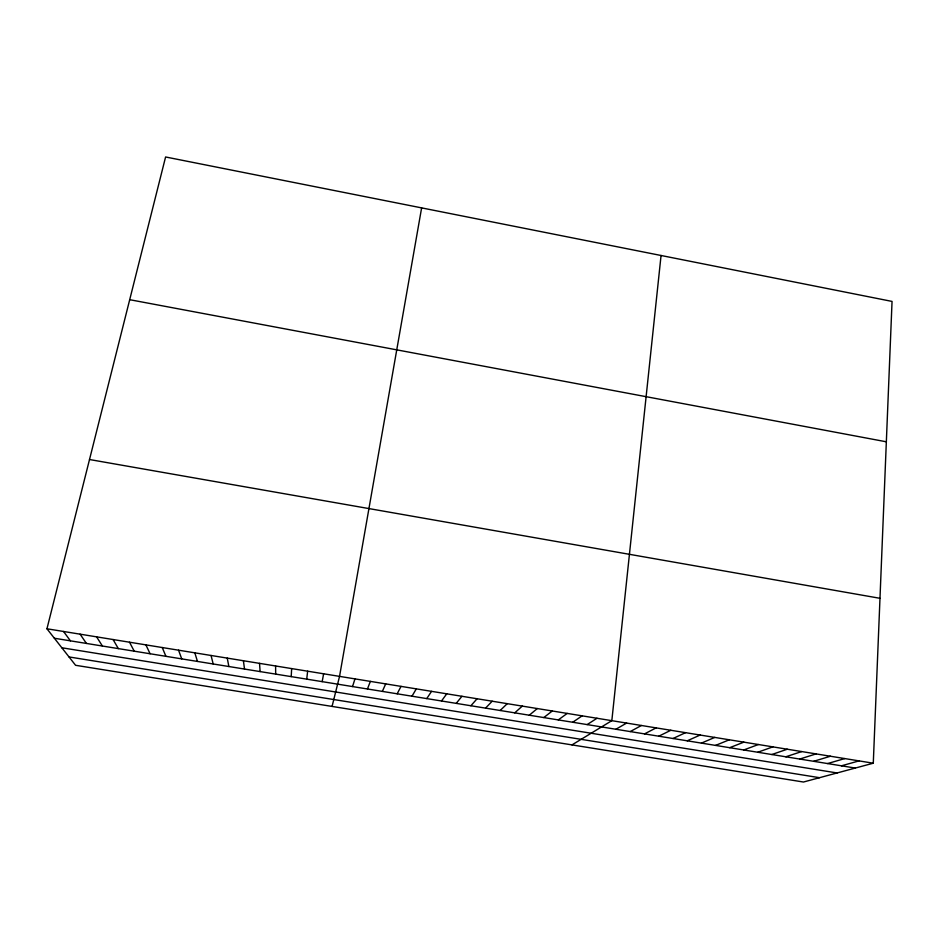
<?xml version="1.0" encoding="UTF-8"?>
<svg xmlns="http://www.w3.org/2000/svg" width="939" height="939" viewBox="0 0 939 939"><rect width="100%" height="100%" fill="white"/><g stroke="black" fill="none" stroke-linecap="round" stroke-linejoin="round"><path stroke-width="1.41" d="M873.282 763.207L892.05 301.419L165.593 156.977L46.95 628.778L75.578 665.293L803.467 782.023L873.282 763.207L46.95 628.778M291.219 676.62L291.642 668.591M661.056 255.49L611.829 720.671L571.98 744.897M306.713 679.143L307.652 671.185M421.623 207.883L339.542 676.373L332.066 706.421M322.183 681.644L323.615 673.791M352.548 686.562L354.965 678.885M367.454 688.98L370.353 681.385M382.337 691.397L385.706 683.885M397.174 693.804L401.023 686.374M411.986 696.198L416.306 688.862M426.764 698.593L431.553 691.35M441.506 700.987L446.764 693.815M456.213 703.37L461.941 696.292M470.885 705.752L477.082 698.757M485.533 708.123L492.189 701.21M500.147 710.494L507.26 703.663M514.725 712.854L522.307 706.105M529.279 715.213L537.308 708.546M543.798 717.56L552.285 710.987M558.282 719.908L567.215 713.417M572.731 722.255L582.121 715.847M587.157 724.591L596.993 718.265M615.902 729.251L626.63 723.077M630.233 731.575L641.407 725.483M644.53 733.887L656.138 727.878M658.791 736.199L670.845 730.272M673.028 738.512L685.517 732.666M687.231 740.812L700.154 735.037M701.41 743.113L714.755 737.42M715.553 745.402L729.333 739.791M729.662 747.69L743.876 742.15M743.747 749.968L758.383 744.521M757.796 752.245L772.856 746.869M771.811 754.522L787.293 749.216M785.802 756.787L801.706 751.564M799.758 759.052L816.085 753.9M813.69 761.306L830.428 756.235M827.588 763.56L844.748 758.571M841.461 765.813L859.032 760.895M61.845 647.769L837.107 772.961M69.04 656.948L819.512 777.692M54.368 638.238L855.3 768.055M89.51 459.523L879.984 598.307M129.699 299.694L886.346 441.8M63.535 631.478L70.413 640.832M80.085 634.165L86.423 643.438M96.6 636.853L102.398 646.02M113.067 639.529L118.337 648.603M129.5 642.206L134.242 651.185M145.885 644.87L150.099 653.755M162.236 647.534L165.921 656.314M178.551 650.187L181.72 658.873M194.819 652.84L197.472 661.432M211.052 655.481L213.188 663.979M227.25 658.11L228.858 666.514M243.412 660.739L244.504 669.049M259.528 663.357L260.115 671.585M275.608 665.974L275.679 674.108"/></g></svg>
